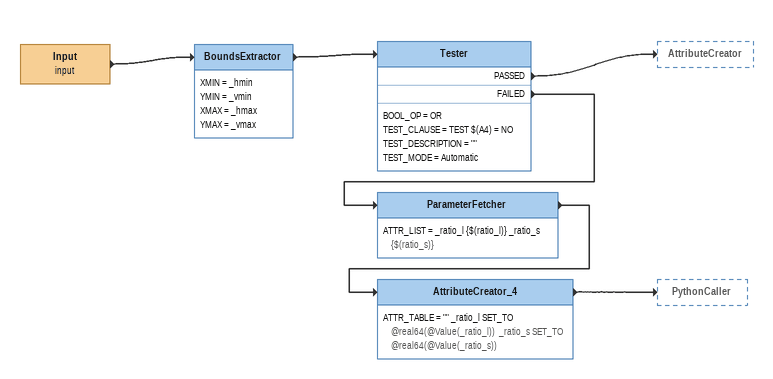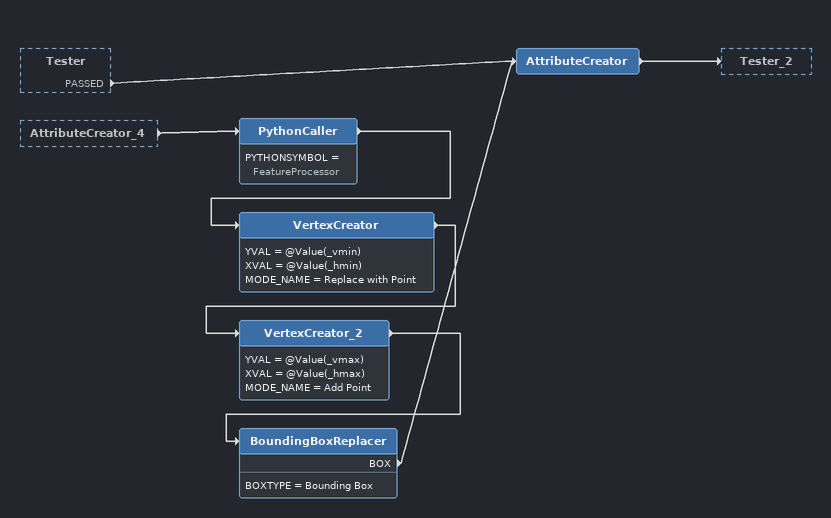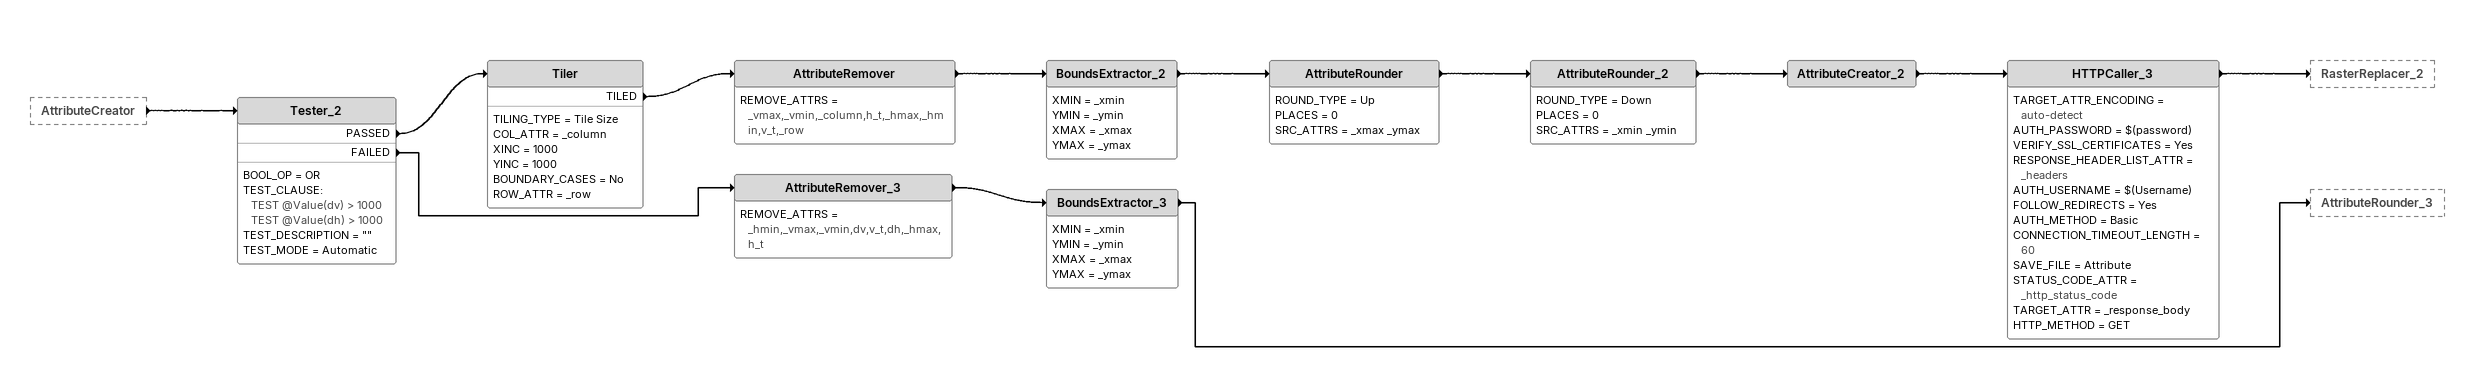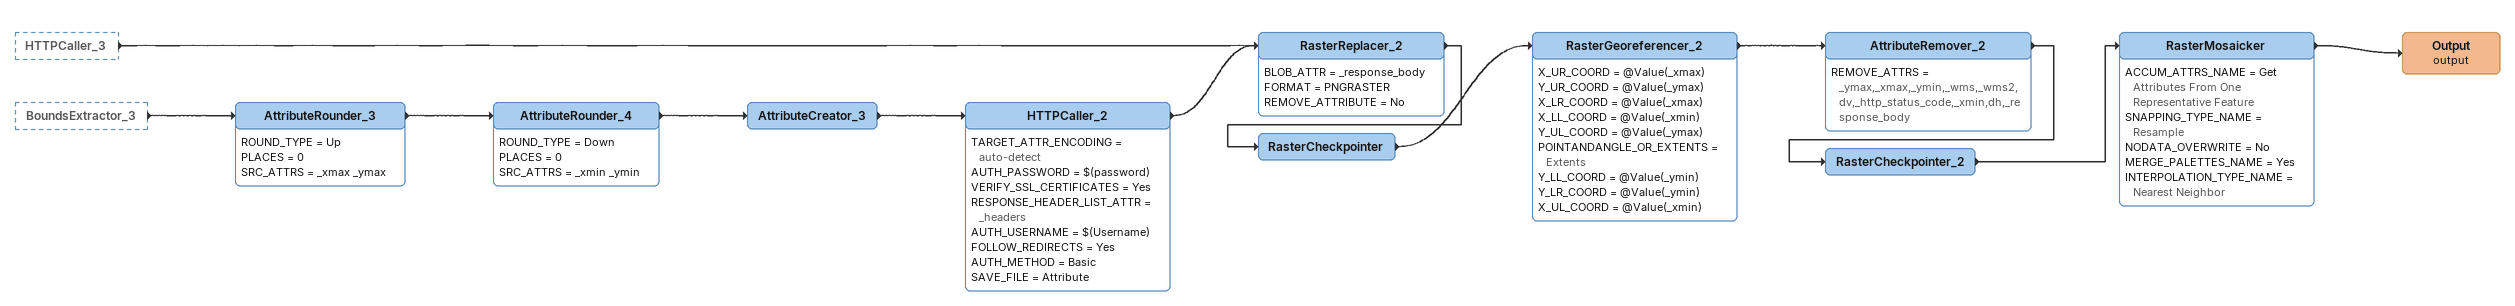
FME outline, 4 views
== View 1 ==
Input (input)
    -> BoundsExtractor
BoundsExtractor
    XMIN = _hmin
    YMIN = _vmin
    XMAX = _hmax
    YMAX = _vmax
    -> Tester
Tester
    BOOL_OP = OR
    TEST_CLAUSE = TEST $(A4) = NO
    TEST_DESCRIPTION = ""
    TEST_MODE = Automatic
    PASSED -> AttributeCreator
    FAILED -> ParameterFetcher
ParameterFetcher
    ATTR_LIST = _ratio_l {$(ratio_l)} _ratio_s {$(ratio_s)}
    -> AttributeCreator_4
AttributeCreator_4
    ATTR_TABLE = "" _ratio_l SET_TO @real64(@Value(_ratio_l))  _ratio_s SET_TO @real64(@Value(_ratio_s))
    -> PythonCaller

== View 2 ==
Tester [outside]
    PASSED -> AttributeCreator
AttributeCreator_4 [outside]
    -> PythonCaller
PythonCaller
    PYTHONSYMBOL = FeatureProcessor
    -> VertexCreator
VertexCreator
    YVAL = @Value(_vmin)
    XVAL = @Value(_hmin)
    MODE_NAME = Replace with Point
    -> VertexCreator_2
VertexCreator_2
    YVAL = @Value(_vmax)
    XVAL = @Value(_hmax)
    MODE_NAME = Add Point
    -> BoundingBoxReplacer
BoundingBoxReplacer
    BOXTYPE = Bounding Box
    BOX -> AttributeCreator
AttributeCreator
    -> Tester_2

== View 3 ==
AttributeCreator [outside]
    -> Tester_2
Tester_2
    BOOL_OP = OR
    TEST_CLAUSE:
      TEST @Value(dv) > 1000
      TEST @Value(dh) > 1000
    TEST_DESCRIPTION = ""
    TEST_MODE = Automatic
    PASSED -> Tiler
    FAILED -> AttributeRemover_3
Tiler
    TILING_TYPE = Tile Size
    COL_ATTR = _column
    XINC = 1000
    YINC = 1000
    BOUNDARY_CASES = No
    ROW_ATTR = _row
    TILED -> AttributeRemover
AttributeRemover
    REMOVE_ATTRS = _vmax,_vmin,_column,h_t,_hmax,_hmin,v_t,_row
    -> BoundsExtractor_2
BoundsExtractor_2
    XMIN = _xmin
    YMIN = _ymin
    XMAX = _xmax
    YMAX = _ymax
    -> AttributeRounder
AttributeRounder
    ROUND_TYPE = Up
    PLACES = 0
    SRC_ATTRS = _xmax _ymax
    -> AttributeRounder_2
AttributeRounder_2
    ROUND_TYPE = Down
    PLACES = 0
    SRC_ATTRS = _xmin _ymin
    -> AttributeCreator_2
AttributeCreator_2
    -> HTTPCaller_3
HTTPCaller_3
    TARGET_ATTR_ENCODING = auto-detect
    AUTH_PASSWORD = $(password)
    VERIFY_SSL_CERTIFICATES = Yes
    RESPONSE_HEADER_LIST_ATTR = _headers
    AUTH_USERNAME = $(Username)
    FOLLOW_REDIRECTS = Yes
    AUTH_METHOD = Basic
    CONNECTION_TIMEOUT_LENGTH = 60
    SAVE_FILE = Attribute
    STATUS_CODE_ATTR = _http_status_code
    TARGET_ATTR = _response_body
    HTTP_METHOD = GET
    -> RasterReplacer_2
AttributeRemover_3
    REMOVE_ATTRS = _hmin,_vmax,_vmin,dv,v_t,dh,_hmax,h_t
    -> BoundsExtractor_3
BoundsExtractor_3
    XMIN = _xmin
    YMIN = _ymin
    XMAX = _xmax
    YMAX = _ymax
    -> AttributeRounder_3

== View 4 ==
HTTPCaller_3 [outside]
    -> RasterReplacer_2
BoundsExtractor_3 [outside]
    -> AttributeRounder_3
AttributeRounder_3
    ROUND_TYPE = Up
    PLACES = 0
    SRC_ATTRS = _xmax _ymax
    -> AttributeRounder_4
AttributeRounder_4
    ROUND_TYPE = Down
    PLACES = 0
    SRC_ATTRS = _xmin _ymin
    -> AttributeCreator_3
AttributeCreator_3
    -> HTTPCaller_2
HTTPCaller_2
    TARGET_ATTR_ENCODING = auto-detect
    AUTH_PASSWORD = $(password)
    VERIFY_SSL_CERTIFICATES = Yes
    RESPONSE_HEADER_LIST_ATTR = _headers
    AUTH_USERNAME = $(Username)
    FOLLOW_REDIRECTS = Yes
    AUTH_METHOD = Basic
    SAVE_FILE = Attribute
    -> RasterReplacer_2
RasterReplacer_2
    BLOB_ATTR = _response_body
    FORMAT = PNGRASTER
    REMOVE_ATTRIBUTE = No
    -> RasterCheckpointer
RasterCheckpointer
    -> RasterGeoreferencer_2
RasterGeoreferencer_2
    X_UR_COORD = @Value(_xmax)
    Y_UR_COORD = @Value(_ymax)
    X_LR_COORD = @Value(_xmax)
    X_LL_COORD = @Value(_xmin)
    Y_UL_COORD = @Value(_ymax)
    POINTANDANGLE_OR_EXTENTS = Extents
    Y_LL_COORD = @Value(_ymin)
    Y_LR_COORD = @Value(_ymin)
    X_UL_COORD = @Value(_xmin)
    -> AttributeRemover_2
AttributeRemover_2
    REMOVE_ATTRS = _ymax,_xmax,_ymin,_wms,_wms2,dv,_http_status_code,_xmin,dh,_response_body
    -> RasterCheckpointer_2
RasterCheckpointer_2
    -> RasterMosaicker
RasterMosaicker
    ACCUM_ATTRS_NAME = Get Attributes From One Representative Feature
    SNAPPING_TYPE_NAME = Resample
    NODATA_OVERWRITE = No
    MERGE_PALETTES_NAME = Yes
    INTERPOLATION_TYPE_NAME = Nearest Neighbor
    -> Output (output)
Output (output)
